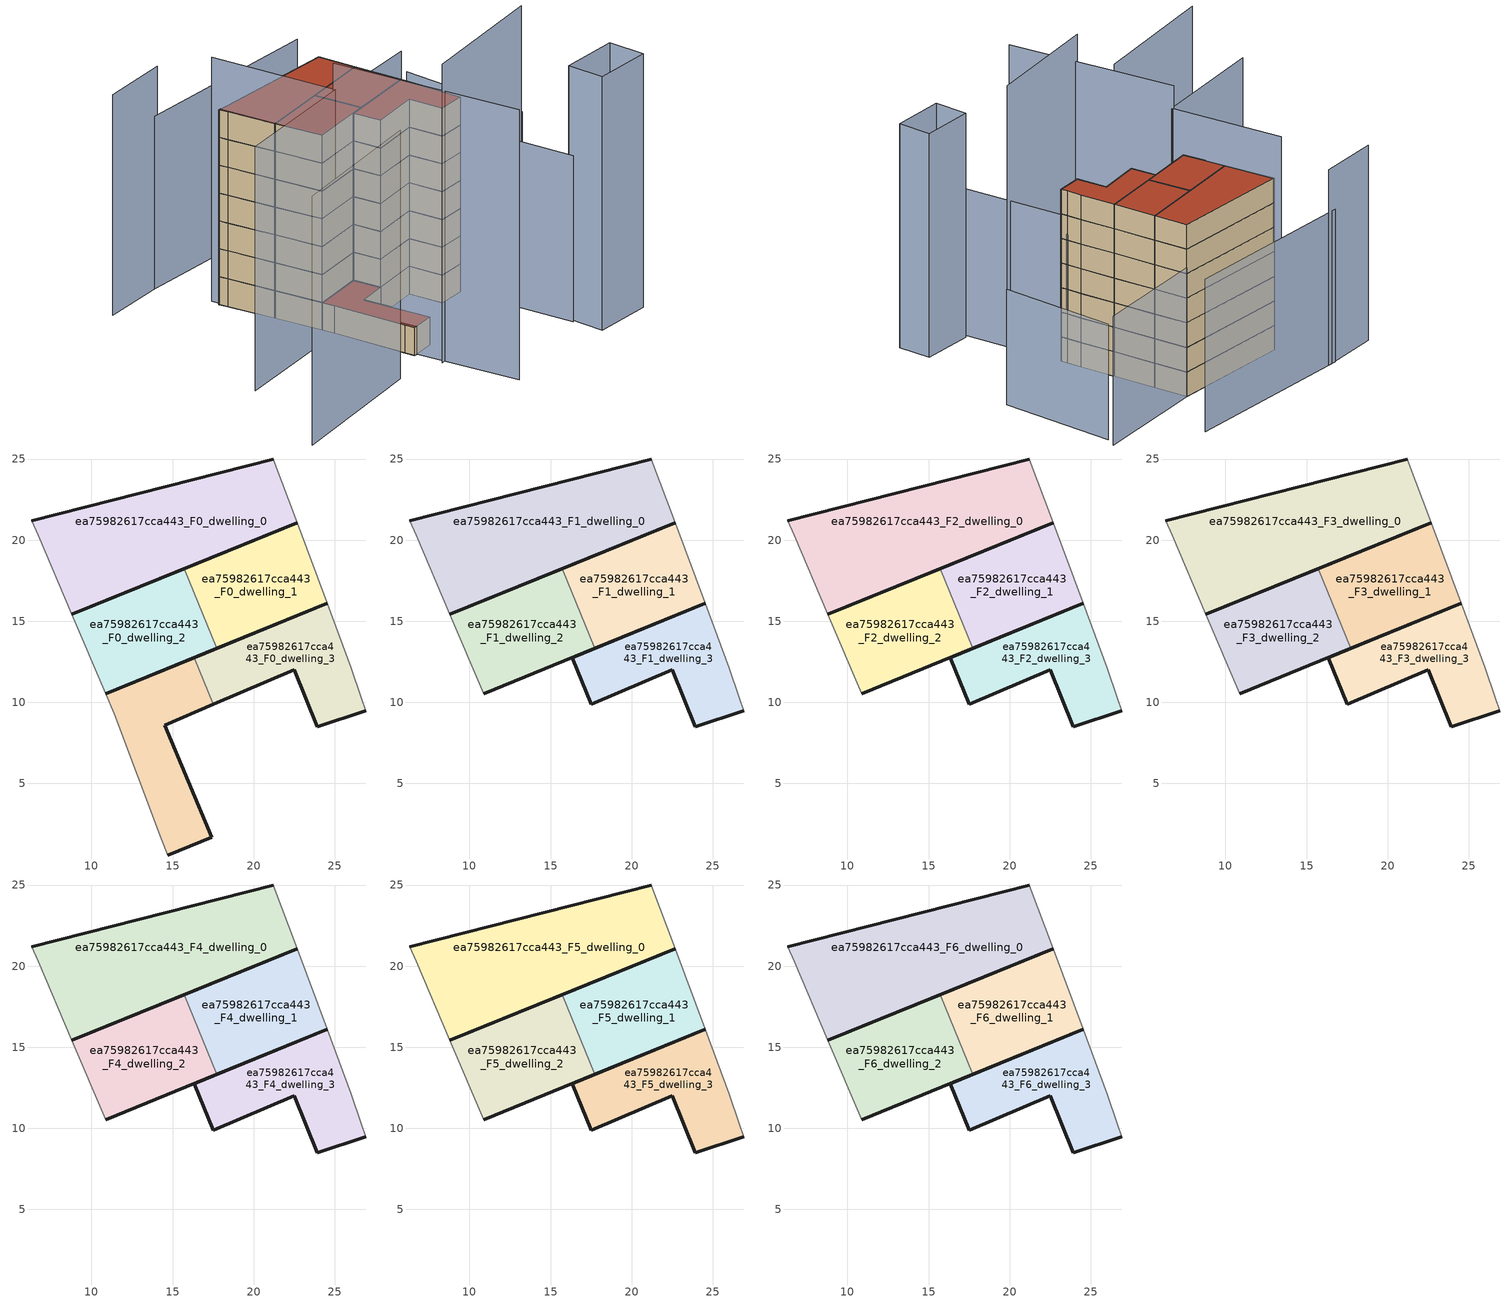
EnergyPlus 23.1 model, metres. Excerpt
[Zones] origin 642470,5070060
ea75982617cca443_F0_dwelling_0
 floor ground (EU_floor_Construction): 22.68,21.09 21.22,25 6.31,21.21 6.71,20.3 8.79,15.43 z0
 wall outside (EU_wall_Construction): 6.31,21.21 21.22,25 / 22.68,21.09 8.79,15.43 z0:3
 wall adiabatic (EU_wall_Construction): 21.22,25 22.68,21.09 / 8.79,15.43 6.71,20.3 6.31,21.21 z0:3
ea75982617cca443_F0_dwelling_1
 floor ground (EU_floor_Construction): 24.53,16.1 22.68,21.09 15.72,18.25 17.72,13.33 z0
 wall outside (EU_wall_Construction): 24.53,16.1 17.72,13.33 / 15.72,18.25 22.68,21.09 z0:3
 wall adiabatic (EU_wall_Construction): 22.68,21.09 24.53,16.1 z0:3
 wall to ea75982617cca443_F0_dwelling_2 (EU_wall_Construction): 17.72,13.33 15.72,18.25 z0:3
ea75982617cca443_F0_dwelling_2
 floor ground (EU_floor_Construction): 17.72,13.33 15.72,18.25 8.79,15.43 10.88,10.54 z0
 wall outside (EU_wall_Construction): 17.72,13.33 10.88,10.54 / 8.79,15.43 15.72,18.25 z0:3
 wall adiabatic (EU_wall_Construction): 10.88,10.54 8.79,15.43 z0:3
ea75982617cca443_F0_dwelling_3
 floor ground (EU_floor_Construction): 26.92,9.49 26.62,10.29 26.02,12.09 24.53,16.1 16.34,12.76 17.52,9.87 22.52,12 23.92,8.49 z0
 wall outside (EU_wall_Construction): 16.34,12.76 24.53,16.1 / 26.92,9.49 23.92,8.49 22.52,12 17.52,9.87 z0:3
 wall adiabatic (EU_wall_Construction): 24.53,16.1 26.02,12.09 26.62,10.29 26.92,9.49 z0:3
 wall to ea75982617cca443_F0_dwelling_4 (EU_wall_Construction): 17.52,9.87 16.34,12.76 z0:3
ea75982617cca443_F0_dwelling_4
 floor ground (EU_floor_Construction): 17.41,1.69 14.51,8.59 17.52,9.87 16.34,12.76 10.88,10.54 11.41,9.29 14.31,1.59 14.71,0.59 z0
 wall outside (EU_wall_Construction): 10.88,10.54 16.34,12.76 / 17.52,9.87 14.51,8.59 17.41,1.69 14.71,0.59 z0:3
 wall adiabatic (EU_wall_Construction): 14.71,0.59 14.31,1.59 11.41,9.29 10.88,10.54 z0:3
 roof outside (EU_roof_Construction): 16.34,12.76 17.52,9.87 14.51,8.59 17.41,1.69 14.71,0.59 14.31,1.59 11.41,9.29 10.88,10.54 z3
ea75982617cca443_F1_dwelling_0
 floor to ea75982617cca443_F0_dwelling_0 (EU_floor_Construction): 22.68,21.09 21.22,25 6.31,21.21 6.71,20.3 8.79,15.43 z3
 wall outside (EU_wall_Construction): 6.31,21.21 21.22,25 / 22.68,21.09 8.79,15.43 z3:6
 wall adiabatic (EU_wall_Construction): 21.22,25 22.68,21.09 / 8.79,15.43 6.71,20.3 6.31,21.21 z3:6
ea75982617cca443_F1_dwelling_1
 floor to ea75982617cca443_F0_dwelling_1 (EU_floor_Construction): 24.53,16.1 22.68,21.09 15.72,18.25 17.72,13.33 z3
 wall outside (EU_wall_Construction): 24.53,16.1 17.72,13.33 / 15.72,18.25 22.68,21.09 z3:6
 wall adiabatic (EU_wall_Construction): 22.68,21.09 24.53,16.1 z3:6
 wall to ea75982617cca443_F1_dwelling_2 (EU_wall_Construction): 17.72,13.33 15.72,18.25 z3:6
ea75982617cca443_F1_dwelling_2
 floor to ea75982617cca443_F0_dwelling_2 (EU_floor_Construction): 17.72,13.33 15.72,18.25 8.79,15.43 10.88,10.54 z3
 wall outside (EU_wall_Construction): 17.72,13.33 10.88,10.54 / 8.79,15.43 15.72,18.25 z3:6
 wall adiabatic (EU_wall_Construction): 10.88,10.54 8.79,15.43 z3:6
ea75982617cca443_F1_dwelling_3
 floor to ea75982617cca443_F0_dwelling_3 (EU_floor_Construction): 26.92,9.49 26.62,10.29 26.02,12.09 24.53,16.1 16.34,12.76 17.52,9.87 22.52,12 23.92,8.49 z3
 wall outside (EU_wall_Construction): 26.92,9.49 23.92,8.49 22.52,12 17.52,9.87 16.34,12.76 24.53,16.1 z3:6
 wall adiabatic (EU_wall_Construction): 24.53,16.1 26.02,12.09 26.62,10.29 26.92,9.49 z3:6
ea75982617cca443_F2_dwelling_0
 floor to ea75982617cca443_F1_dwelling_0 (EU_floor_Construction): 22.68,21.09 21.22,25 6.31,21.21 6.71,20.3 8.79,15.43 z6
 wall outside (EU_wall_Construction): 6.31,21.21 21.22,25 / 22.68,21.09 8.79,15.43 z6:9
 wall adiabatic (EU_wall_Construction): 21.22,25 22.68,21.09 / 8.79,15.43 6.71,20.3 6.31,21.21 z6:9
ea75982617cca443_F2_dwelling_1
 floor to ea75982617cca443_F1_dwelling_1 (EU_floor_Construction): 24.53,16.1 22.68,21.09 15.72,18.25 17.72,13.33 z6
 wall outside (EU_wall_Construction): 24.53,16.1 17.72,13.33 / 15.72,18.25 22.68,21.09 z6:9
 wall adiabatic (EU_wall_Construction): 22.68,21.09 24.53,16.1 z6:9
 wall to ea75982617cca443_F2_dwelling_2 (EU_wall_Construction): 17.72,13.33 15.72,18.25 z6:9
ea75982617cca443_F2_dwelling_2
 floor to ea75982617cca443_F1_dwelling_2 (EU_floor_Construction): 17.72,13.33 15.72,18.25 8.79,15.43 10.88,10.54 z6
 wall outside (EU_wall_Construction): 17.72,13.33 10.88,10.54 / 8.79,15.43 15.72,18.25 z6:9
 wall adiabatic (EU_wall_Construction): 10.88,10.54 8.79,15.43 z6:9
ea75982617cca443_F2_dwelling_3
 floor to ea75982617cca443_F1_dwelling_3 (EU_floor_Construction): 26.92,9.49 26.62,10.29 26.02,12.09 24.53,16.1 16.34,12.76 17.52,9.87 22.52,12 23.92,8.49 z6
 wall outside (EU_wall_Construction): 26.92,9.49 23.92,8.49 22.52,12 17.52,9.87 16.34,12.76 24.53,16.1 z6:9
 wall adiabatic (EU_wall_Construction): 24.53,16.1 26.02,12.09 26.62,10.29 26.92,9.49 z6:9
ea75982617cca443_F3_dwelling_0
 floor to ea75982617cca443_F2_dwelling_0 (EU_floor_Construction): 22.68,21.09 21.22,25 6.31,21.21 6.71,20.3 8.79,15.43 z9
 wall outside (EU_wall_Construction): 6.31,21.21 21.22,25 / 22.68,21.09 8.79,15.43 z9:12
 wall adiabatic (EU_wall_Construction): 21.22,25 22.68,21.09 / 8.79,15.43 6.71,20.3 6.31,21.21 z9:12
ea75982617cca443_F3_dwelling_1
 floor to ea75982617cca443_F2_dwelling_1 (EU_floor_Construction): 24.53,16.1 22.68,21.09 15.72,18.25 17.72,13.33 z9
 wall outside (EU_wall_Construction): 24.53,16.1 17.72,13.33 / 15.72,18.25 22.68,21.09 z9:12
 wall adiabatic (EU_wall_Construction): 22.68,21.09 24.53,16.1 z9:12
 wall to ea75982617cca443_F3_dwelling_2 (EU_wall_Construction): 17.72,13.33 15.72,18.25 z9:12
ea75982617cca443_F3_dwelling_2
 floor to ea75982617cca443_F2_dwelling_2 (EU_floor_Construction): 17.72,13.33 15.72,18.25 8.79,15.43 10.88,10.54 z9
 wall outside (EU_wall_Construction): 17.72,13.33 10.88,10.54 / 8.79,15.43 15.72,18.25 z9:12
 wall adiabatic (EU_wall_Construction): 10.88,10.54 8.79,15.43 z9:12
ea75982617cca443_F3_dwelling_3
 floor to ea75982617cca443_F2_dwelling_3 (EU_floor_Construction): 26.92,9.49 26.62,10.29 26.02,12.09 24.53,16.1 16.34,12.76 17.52,9.87 22.52,12 23.92,8.49 z9
 wall outside (EU_wall_Construction): 26.92,9.49 23.92,8.49 22.52,12 17.52,9.87 16.34,12.76 24.53,16.1 z9:12
 wall adiabatic (EU_wall_Construction): 24.53,16.1 26.02,12.09 26.62,10.29 26.92,9.49 z9:12
ea75982617cca443_F4_dwelling_0
 floor to ea75982617cca443_F3_dwelling_0 (EU_floor_Construction): 22.68,21.09 21.22,25 6.31,21.21 6.71,20.3 8.79,15.43 z12
 wall outside (EU_wall_Construction): 6.31,21.21 21.22,25 / 22.68,21.09 8.79,15.43 z12:15
 wall adiabatic (EU_wall_Construction): 21.22,25 22.68,21.09 / 8.79,15.43 6.71,20.3 6.31,21.21 z12:15
ea75982617cca443_F4_dwelling_1
 floor to ea75982617cca443_F3_dwelling_1 (EU_floor_Construction): 24.53,16.1 22.68,21.09 15.72,18.25 17.72,13.33 z12
 wall outside (EU_wall_Construction): 24.53,16.1 17.72,13.33 / 15.72,18.25 22.68,21.09 z12:15
 wall adiabatic (EU_wall_Construction): 22.68,21.09 24.53,16.1 z12:15
 wall to ea75982617cca443_F4_dwelling_2 (EU_wall_Construction): 17.72,13.33 15.72,18.25 z12:15
ea75982617cca443_F4_dwelling_2
 floor to ea75982617cca443_F3_dwelling_2 (EU_floor_Construction): 17.72,13.33 15.72,18.25 8.79,15.43 10.88,10.54 z12
 wall outside (EU_wall_Construction): 17.72,13.33 10.88,10.54 / 8.79,15.43 15.72,18.25 z12:15
 wall adiabatic (EU_wall_Construction): 10.88,10.54 8.79,15.43 z12:15
ea75982617cca443_F4_dwelling_3
 floor to ea75982617cca443_F3_dwelling_3 (EU_floor_Construction): 26.92,9.49 26.62,10.29 26.02,12.09 24.53,16.1 16.34,12.76 17.52,9.87 22.52,12 23.92,8.49 z12
 wall outside (EU_wall_Construction): 26.92,9.49 23.92,8.49 22.52,12 17.52,9.87 16.34,12.76 24.53,16.1 z12:15
 wall adiabatic (EU_wall_Construction): 24.53,16.1 26.02,12.09 26.62,10.29 26.92,9.49 z12:15
ea75982617cca443_F5_dwelling_0
 floor to ea75982617cca443_F4_dwelling_0 (EU_floor_Construction): 22.68,21.09 21.22,25 6.31,21.21 6.71,20.3 8.79,15.43 z15
 wall outside (EU_wall_Construction): 6.31,21.21 21.22,25 / 22.68,21.09 8.79,15.43 z15:18
 wall adiabatic (EU_wall_Construction): 21.22,25 22.68,21.09 / 8.79,15.43 6.71,20.3 6.31,21.21 z15:18
ea75982617cca443_F5_dwelling_1
 floor to ea75982617cca443_F4_dwelling_1 (EU_floor_Construction): 24.53,16.1 22.68,21.09 15.72,18.25 17.72,13.33 z15
 wall outside (EU_wall_Construction): 24.53,16.1 17.72,13.33 / 15.72,18.25 22.68,21.09 z15:18
 wall adiabatic (EU_wall_Construction): 22.68,21.09 24.53,16.1 z15:18
 wall to ea75982617cca443_F5_dwelling_2 (EU_wall_Construction): 17.72,13.33 15.72,18.25 z15:18
ea75982617cca443_F5_dwelling_2
 floor to ea75982617cca443_F4_dwelling_2 (EU_floor_Construction): 17.72,13.33 15.72,18.25 8.79,15.43 10.88,10.54 z15
 wall outside (EU_wall_Construction): 17.72,13.33 10.88,10.54 / 8.79,15.43 15.72,18.25 z15:18
 wall adiabatic (EU_wall_Construction): 10.88,10.54 8.79,15.43 z15:18
ea75982617cca443_F5_dwelling_3
 floor to ea75982617cca443_F4_dwelling_3 (EU_floor_Construction): 26.92,9.49 26.62,10.29 26.02,12.09 24.53,16.1 16.34,12.76 17.52,9.87 22.52,12 23.92,8.49 z15
 wall outside (EU_wall_Construction): 26.92,9.49 23.92,8.49 22.52,12 17.52,9.87 16.34,12.76 24.53,16.1 z15:18
 wall adiabatic (EU_wall_Construction): 24.53,16.1 26.02,12.09 26.62,10.29 26.92,9.49 z15:18
ea75982617cca443_F6_dwelling_0
 floor to ea75982617cca443_F5_dwelling_0 (EU_floor_Construction): 22.68,21.09 21.22,25 6.31,21.21 6.71,20.3 8.79,15.43 z18
 wall outside (EU_wall_Construction): 6.31,21.21 21.22,25 / 22.68,21.09 8.79,15.43 z18:21
 wall adiabatic (EU_wall_Construction): 21.22,25 22.68,21.09 / 8.79,15.43 6.71,20.3 6.31,21.21 z18:21
 roof outside (EU_roof_Construction): 21.22,25 22.68,21.09 8.79,15.43 6.71,20.3 6.31,21.21 z21
ea75982617cca443_F6_dwelling_1
 floor to ea75982617cca443_F5_dwelling_1 (EU_floor_Construction): 24.53,16.1 22.68,21.09 15.72,18.25 17.72,13.33 z18
 wall outside (EU_wall_Construction): 24.53,16.1 17.72,13.33 / 15.72,18.25 22.68,21.09 z18:21
 wall adiabatic (EU_wall_Construction): 22.68,21.09 24.53,16.1 z18:21
 wall to ea75982617cca443_F6_dwelling_2 (EU_wall_Construction): 17.72,13.33 15.72,18.25 z18:21
 roof outside (EU_roof_Construction): 22.68,21.09 24.53,16.1 17.72,13.33 15.72,18.25 z21
ea75982617cca443_F6_dwelling_2
 floor to ea75982617cca443_F5_dwelling_2 (EU_floor_Construction): 17.72,13.33 15.72,18.25 8.79,15.43 10.88,10.54 z18
 wall outside (EU_wall_Construction): 17.72,13.33 10.88,10.54 / 8.79,15.43 15.72,18.25 z18:21
 wall adiabatic (EU_wall_Construction): 10.88,10.54 8.79,15.43 z18:21
 roof outside (EU_roof_Construction): 15.72,18.25 17.72,13.33 10.88,10.54 8.79,15.43 z21
ea75982617cca443_F6_dwelling_3
 floor to ea75982617cca443_F5_dwelling_3 (EU_floor_Construction): 26.92,9.49 26.62,10.29 26.02,12.09 24.53,16.1 16.34,12.76 17.52,9.87 22.52,12 23.92,8.49 z18
 wall outside (EU_wall_Construction): 26.92,9.49 23.92,8.49 22.52,12 17.52,9.87 16.34,12.76 24.53,16.1 z18:21
 wall adiabatic (EU_wall_Construction): 24.53,16.1 26.02,12.09 26.62,10.29 26.92,9.49 z18:21
 roof outside (EU_roof_Construction): 24.53,16.1 26.02,12.09 26.62,10.29 26.92,9.49 23.92,8.49 22.52,12 17.52,9.87 16.34,12.76 z21
shading: -5.33,-9.62 10.43,-2.76 z0:26.8; 15.87,-2.33 29.84,3.59 z0:32.2; 31.62,-1.72 37.91,0.05 / 37.91,0.05 39.03,-3.92 / 39.03,-3.92 32.74,-5.69 / 32.74,-5.69 31.62,-1.72 z0:27.3; 31.57,-2.52 26.61,10.29 z0:17.9; 26.72,10.02 21.22,25 / 21.22,25 35.04,30.07 z0:15.7; 38.33,14.81 34.68,28.69 z0:14.1; 11.37,9.39 19.58,-9.86 z0:29.1; 6.16,22.19 11.46,9.17 / 11.46,9.17 -2.5,3.48 z0:26.3; 3.83,27.89 -3.42,25.4 z0:23.8; 24.93,33.41 2.76,27.57 z0:18.6
[Building]
EU S2 Campaign: North Axis=0; Terrain=City; Solar Distribution=FullExterior
[Site:Location]
Lyon-Bron: Latitude=45.75; Longitude=5; Time Zone=1; Elevation=198
[SizingPeriod:WeatherFileDays]
AnnualSizingPeriod: Begin Month=1; Begin Day of Month=1; End Month=12; End Day of Month=31; Day of Week for Start Day=Monday; Use Weather File Daylight Saving Period=No; Use Weather File Rain and Snow Indicators=No
[MATERIAL]
EU_InternalMass_Material: Roughness=MediumRough; Thickness=0.1; Conductivity=1; Density=1800; Specific Heat=900; Thermal Absorptance=0.9; Solar Absorptance=0.7; Visible Absorptance=0.7
[MATERIAL:NOMASS] Roughness=MediumRough; Thermal Absorptance=0.9; Solar Absorptance=0.7; Visible Absorptance=0.7
Name | Thermal Resistance
EU_wall_NoMass | 0.776494
EU_roof_NoMass | 0.486893
EU_floor_NoMass | 0.421597
[CONSTRUCTION]
EU_wall_Construction: EU_wall_NoMass
EU_roof_Construction: EU_roof_NoMass
EU_floor_Construction: EU_floor_NoMass
EU_InternalMass_Construction: EU_InternalMass_Material
[ZONE] Type=1; Multiplier=1; Ceiling Height=autocalculate; Floor Area=autocalculate; Part of Total Floor Area=Yes
Name | Volume
ea75982617cca443_F0_dwelling_0 | 237.236
ea75982617cca443_F1_dwelling_0; ea75982617cca443_F2_dwelling_0; ea75982617cca443_F3_dwelling_0; ea75982617cca443_F4_dwelling_0; ea75982617cca443_F5_dwelling_0; ea75982617cca443_F6_dwelling_0 | 237.234
ea75982617cca443_F0_dwelling_1; ea75982617cca443_F1_dwelling_1; ea75982617cca443_F2_dwelling_1; ea75982617cca443_F3_dwelling_1; ea75982617cca443_F4_dwelling_1; ea75982617cca443_F5_dwelling_1; ea75982617cca443_F6_dwelling_1 | 118.611
ea75982617cca443_F0_dwelling_2; ea75982617cca443_F1_dwelling_2; ea75982617cca443_F2_dwelling_2; ea75982617cca443_F3_dwelling_2; ea75982617cca443_F4_dwelling_2; ea75982617cca443_F5_dwelling_2; ea75982617cca443_F6_dwelling_2 | 118.613
ea75982617cca443_F0_dwelling_3; ea75982617cca443_F1_dwelling_3; ea75982617cca443_F2_dwelling_3; ea75982617cca443_F3_dwelling_3; ea75982617cca443_F4_dwelling_3; ea75982617cca443_F5_dwelling_3; ea75982617cca443_F6_dwelling_3; ea75982617cca443_F0_dwelling_4 | 118.614
[INTERNALMASS] Construction=EU_InternalMass_Construction
Name | Zone or ZoneList | Surface Area
ea75982617cca443_F0_dwelling_0_EU_InternalMass | ea75982617cca443_F0_dwelling_0 | 79.0783
ea75982617cca443_F0_dwelling_1_EU_InternalMass | ea75982617cca443_F0_dwelling_1 | 39.5371
ea75982617cca443_F0_dwelling_2_EU_InternalMass | ea75982617cca443_F0_dwelling_2 | 39.5379
ea75982617cca443_F0_dwelling_3_EU_InternalMass | ea75982617cca443_F0_dwelling_3 | 39.5381
ea75982617cca443_F0_dwelling_4_EU_InternalMass | ea75982617cca443_F0_dwelling_4 | 39.5382
ea75982617cca443_F1_dwelling_0_EU_InternalMass | ea75982617cca443_F1_dwelling_0 | 59.3088
ea75982617cca443_F1_dwelling_1_EU_InternalMass | ea75982617cca443_F1_dwelling_1 | 59.3114
ea75982617cca443_F1_dwelling_2_EU_InternalMass | ea75982617cca443_F1_dwelling_2 | 59.3067
ea75982617cca443_F1_dwelling_3_EU_InternalMass | ea75982617cca443_F1_dwelling_3 | 59.3044
ea75982617cca443_F2_dwelling_0_EU_InternalMass | ea75982617cca443_F2_dwelling_0 | 59.3088
ea75982617cca443_F2_dwelling_1_EU_InternalMass | ea75982617cca443_F2_dwelling_1 | 59.3114
ea75982617cca443_F2_dwelling_2_EU_InternalMass | ea75982617cca443_F2_dwelling_2 | 59.3067
ea75982617cca443_F2_dwelling_3_EU_InternalMass | ea75982617cca443_F2_dwelling_3 | 59.3044
ea75982617cca443_F3_dwelling_0_EU_InternalMass | ea75982617cca443_F3_dwelling_0 | 59.3088
ea75982617cca443_F3_dwelling_1_EU_InternalMass | ea75982617cca443_F3_dwelling_1 | 59.3114
ea75982617cca443_F3_dwelling_2_EU_InternalMass | ea75982617cca443_F3_dwelling_2 | 59.3067
ea75982617cca443_F3_dwelling_3_EU_InternalMass | ea75982617cca443_F3_dwelling_3 | 59.3044
ea75982617cca443_F4_dwelling_0_EU_InternalMass | ea75982617cca443_F4_dwelling_0 | 59.3088
ea75982617cca443_F4_dwelling_1_EU_InternalMass | ea75982617cca443_F4_dwelling_1 | 59.3114
ea75982617cca443_F4_dwelling_2_EU_InternalMass | ea75982617cca443_F4_dwelling_2 | 59.3067
ea75982617cca443_F4_dwelling_3_EU_InternalMass | ea75982617cca443_F4_dwelling_3 | 59.3044
ea75982617cca443_F5_dwelling_0_EU_InternalMass | ea75982617cca443_F5_dwelling_0 | 59.3088
ea75982617cca443_F5_dwelling_1_EU_InternalMass | ea75982617cca443_F5_dwelling_1 | 59.3114
ea75982617cca443_F5_dwelling_2_EU_InternalMass | ea75982617cca443_F5_dwelling_2 | 59.3067
ea75982617cca443_F5_dwelling_3_EU_InternalMass | ea75982617cca443_F5_dwelling_3 | 59.3044
ea75982617cca443_F6_dwelling_0_EU_InternalMass | ea75982617cca443_F6_dwelling_0 | 59.3088
ea75982617cca443_F6_dwelling_1_EU_InternalMass | ea75982617cca443_F6_dwelling_1 | 59.3114
ea75982617cca443_F6_dwelling_2_EU_InternalMass | ea75982617cca443_F6_dwelling_2 | 59.3067
ea75982617cca443_F6_dwelling_3_EU_InternalMass | ea75982617cca443_F6_dwelling_3 | 59.3044
[OTHEREQUIPMENT] Fuel Type=Electricity; Design Level Calculation Method=Watts/Area; Power per Zone Floor Area=1; Fraction Latent=0; Fraction Radiant=0; Fraction Lost=0; Carbon Dioxide Generation Rate=0; EndUse Subcategory=EU_Step8_InternalGains
Name | Zone or ZoneList or Space or SpaceList | Schedule
EU_Step8_InternalGain_ea75982617cca443_F0_dwelling_0_f000 | ea75982617cca443_F0_dwelling_0 | EU_Step8_GainSchedule_ea75982617cca443_F0_dwelling_0_f000
EU_Step8_InternalGain_ea75982617cca443_F0_dwelling_1_f000 | ea75982617cca443_F0_dwelling_1 | EU_Step8_GainSchedule_ea75982617cca443_F0_dwelling_1_f000
EU_Step8_InternalGain_ea75982617cca443_F0_dwelling_2_f000 | ea75982617cca443_F0_dwelling_2 | EU_Step8_GainSchedule_ea75982617cca443_F0_dwelling_2_f000
EU_Step8_InternalGain_ea75982617cca443_F0_dwelling_3_f000 | ea75982617cca443_F0_dwelling_3 | EU_Step8_GainSchedule_ea75982617cca443_F0_dwelling_3_f000
EU_Step8_InternalGain_ea75982617cca443_F0_dwelling_4_f000 | ea75982617cca443_F0_dwelling_4 | EU_Step8_GainSchedule_ea75982617cca443_F0_dwelling_4_f000
EU_Step8_InternalGain_ea75982617cca443_F1_dwelling_0_f000 | ea75982617cca443_F1_dwelling_0 | EU_Step8_GainSchedule_ea75982617cca443_F1_dwelling_0_f000
EU_Step8_InternalGain_ea75982617cca443_F1_dwelling_1_f000 | ea75982617cca443_F1_dwelling_1 | EU_Step8_GainSchedule_ea75982617cca443_F1_dwelling_1_f000
EU_Step8_InternalGain_ea75982617cca443_F1_dwelling_2_f000 | ea75982617cca443_F1_dwelling_2 | EU_Step8_GainSchedule_ea75982617cca443_F1_dwelling_2_f000
EU_Step8_InternalGain_ea75982617cca443_F1_dwelling_3_f000 | ea75982617cca443_F1_dwelling_3 | EU_Step8_GainSchedule_ea75982617cca443_F1_dwelling_3_f000
EU_Step8_InternalGain_ea75982617cca443_F2_dwelling_0_f000 | ea75982617cca443_F2_dwelling_0 | EU_Step8_GainSchedule_ea75982617cca443_F2_dwelling_0_f000
EU_Step8_InternalGain_ea75982617cca443_F2_dwelling_1_f000 | ea75982617cca443_F2_dwelling_1 | EU_Step8_GainSchedule_ea75982617cca443_F2_dwelling_1_f000
EU_Step8_InternalGain_ea75982617cca443_F2_dwelling_2_f000 | ea75982617cca443_F2_dwelling_2 | EU_Step8_GainSchedule_ea75982617cca443_F2_dwelling_2_f000
EU_Step8_InternalGain_ea75982617cca443_F2_dwelling_3_f000 | ea75982617cca443_F2_dwelling_3 | EU_Step8_GainSchedule_ea75982617cca443_F2_dwelling_3_f000
EU_Step8_InternalGain_ea75982617cca443_F3_dwelling_0_f000 | ea75982617cca443_F3_dwelling_0 | EU_Step8_GainSchedule_ea75982617cca443_F3_dwelling_0_f000
EU_Step8_InternalGain_ea75982617cca443_F3_dwelling_1_f000 | ea75982617cca443_F3_dwelling_1 | EU_Step8_GainSchedule_ea75982617cca443_F3_dwelling_1_f000
EU_Step8_InternalGain_ea75982617cca443_F3_dwelling_2_f000 | ea75982617cca443_F3_dwelling_2 | EU_Step8_GainSchedule_ea75982617cca443_F3_dwelling_2_f000
EU_Step8_InternalGain_ea75982617cca443_F3_dwelling_3_f000 | ea75982617cca443_F3_dwelling_3 | EU_Step8_GainSchedule_ea75982617cca443_F3_dwelling_3_f000
EU_Step8_InternalGain_ea75982617cca443_F4_dwelling_0_f000 | ea75982617cca443_F4_dwelling_0 | EU_Step8_GainSchedule_ea75982617cca443_F4_dwelling_0_f000
EU_Step8_InternalGain_ea75982617cca443_F4_dwelling_1_f000 | ea75982617cca443_F4_dwelling_1 | EU_Step8_GainSchedule_ea75982617cca443_F4_dwelling_1_f000
EU_Step8_InternalGain_ea75982617cca443_F4_dwelling_2_f000 | ea75982617cca443_F4_dwelling_2 | EU_Step8_GainSchedule_ea75982617cca443_F4_dwelling_2_f000
EU_Step8_InternalGain_ea75982617cca443_F4_dwelling_3_f000 | ea75982617cca443_F4_dwelling_3 | EU_Step8_GainSchedule_ea75982617cca443_F4_dwelling_3_f000
EU_Step8_InternalGain_ea75982617cca443_F5_dwelling_0_f000 | ea75982617cca443_F5_dwelling_0 | EU_Step8_GainSchedule_ea75982617cca443_F5_dwelling_0_f000
EU_Step8_InternalGain_ea75982617cca443_F5_dwelling_1_f000 | ea75982617cca443_F5_dwelling_1 | EU_Step8_GainSchedule_ea75982617cca443_F5_dwelling_1_f000
EU_Step8_InternalGain_ea75982617cca443_F5_dwelling_2_f000 | ea75982617cca443_F5_dwelling_2 | EU_Step8_GainSchedule_ea75982617cca443_F5_dwelling_2_f000
EU_Step8_InternalGain_ea75982617cca443_F5_dwelling_3_f000 | ea75982617cca443_F5_dwelling_3 | EU_Step8_GainSchedule_ea75982617cca443_F5_dwelling_3_f000
EU_Step8_InternalGain_ea75982617cca443_F6_dwelling_0_f000 | ea75982617cca443_F6_dwelling_0 | EU_Step8_GainSchedule_ea75982617cca443_F6_dwelling_0_f000
EU_Step8_InternalGain_ea75982617cca443_F6_dwelling_1_f000 | ea75982617cca443_F6_dwelling_1 | EU_Step8_GainSchedule_ea75982617cca443_F6_dwelling_1_f000
EU_Step8_InternalGain_ea75982617cca443_F6_dwelling_2_f000 | ea75982617cca443_F6_dwelling_2 | EU_Step8_GainSchedule_ea75982617cca443_F6_dwelling_2_f000
EU_Step8_InternalGain_ea75982617cca443_F6_dwelling_3_f000 | ea75982617cca443_F6_dwelling_3 | EU_Step8_GainSchedule_ea75982617cca443_F6_dwelling_3_f000
[ZONEVENTILATION:DESIGNFLOWRATE] Schedule=EU_AlwaysOn; Design Flow Rate Calculation Method=AirChanges/Hour; Air Changes per Hour=0.693814; Ventilation Type=Natural; Fan Pressure Rise=0; Fan Total Efficiency=1; Constant Term Coefficient=1; Temperature Term Coefficient=0; Velocity Term Coefficient=0; Velocity Squared Term Coefficient=0; Minimum Indoor Temperature=-100; Maximum Indoor Temperature=100; Delta Temperature=-100; Minimum Outdoor Temperature=-100; Maximum Outdoor Temperature=100; Maximum Wind Speed=40
Name | Zone or ZoneList or Space or SpaceList
EU_ConstantAir_ea75982617cca443_F0_dwelling_0 | ea75982617cca443_F0_dwelling_0
EU_ConstantAir_ea75982617cca443_F0_dwelling_1 | ea75982617cca443_F0_dwelling_1
EU_ConstantAir_ea75982617cca443_F0_dwelling_2 | ea75982617cca443_F0_dwelling_2
EU_ConstantAir_ea75982617cca443_F0_dwelling_3 | ea75982617cca443_F0_dwelling_3
EU_ConstantAir_ea75982617cca443_F0_dwelling_4 | ea75982617cca443_F0_dwelling_4
EU_ConstantAir_ea75982617cca443_F1_dwelling_0 | ea75982617cca443_F1_dwelling_0
EU_ConstantAir_ea75982617cca443_F1_dwelling_1 | ea75982617cca443_F1_dwelling_1
EU_ConstantAir_ea75982617cca443_F1_dwelling_2 | ea75982617cca443_F1_dwelling_2
EU_ConstantAir_ea75982617cca443_F1_dwelling_3 | ea75982617cca443_F1_dwelling_3
EU_ConstantAir_ea75982617cca443_F2_dwelling_0 | ea75982617cca443_F2_dwelling_0
EU_ConstantAir_ea75982617cca443_F2_dwelling_1 | ea75982617cca443_F2_dwelling_1
EU_ConstantAir_ea75982617cca443_F2_dwelling_2 | ea75982617cca443_F2_dwelling_2
EU_ConstantAir_ea75982617cca443_F2_dwelling_3 | ea75982617cca443_F2_dwelling_3
EU_ConstantAir_ea75982617cca443_F3_dwelling_0 | ea75982617cca443_F3_dwelling_0
EU_ConstantAir_ea75982617cca443_F3_dwelling_1 | ea75982617cca443_F3_dwelling_1
EU_ConstantAir_ea75982617cca443_F3_dwelling_2 | ea75982617cca443_F3_dwelling_2
EU_ConstantAir_ea75982617cca443_F3_dwelling_3 | ea75982617cca443_F3_dwelling_3
EU_ConstantAir_ea75982617cca443_F4_dwelling_0 | ea75982617cca443_F4_dwelling_0
EU_ConstantAir_ea75982617cca443_F4_dwelling_1 | ea75982617cca443_F4_dwelling_1
EU_ConstantAir_ea75982617cca443_F4_dwelling_2 | ea75982617cca443_F4_dwelling_2
EU_ConstantAir_ea75982617cca443_F4_dwelling_3 | ea75982617cca443_F4_dwelling_3
EU_ConstantAir_ea75982617cca443_F5_dwelling_0 | ea75982617cca443_F5_dwelling_0
EU_ConstantAir_ea75982617cca443_F5_dwelling_1 | ea75982617cca443_F5_dwelling_1
EU_ConstantAir_ea75982617cca443_F5_dwelling_2 | ea75982617cca443_F5_dwelling_2
EU_ConstantAir_ea75982617cca443_F5_dwelling_3 | ea75982617cca443_F5_dwelling_3
EU_ConstantAir_ea75982617cca443_F6_dwelling_0 | ea75982617cca443_F6_dwelling_0
EU_ConstantAir_ea75982617cca443_F6_dwelling_1 | ea75982617cca443_F6_dwelling_1
EU_ConstantAir_ea75982617cca443_F6_dwelling_2 | ea75982617cca443_F6_dwelling_2
EU_ConstantAir_ea75982617cca443_F6_dwelling_3 | ea75982617cca443_F6_dwelling_3
[HVACTEMPLATE:THERMOSTAT] Constant Heating Setpoint=20; Constant Cooling Setpoint=50
EU_HeatOnly_ea75982617cca443_F0_dwelling_0; EU_HeatOnly_ea75982617cca443_F0_dwelling_1; EU_HeatOnly_ea75982617cca443_F0_dwelling_2; EU_HeatOnly_ea75982617cca443_F0_dwelling_3; EU_HeatOnly_ea75982617cca443_F0_dwelling_4; EU_HeatOnly_ea75982617cca443_F1_dwelling_0; EU_HeatOnly_ea75982617cca443_F1_dwelling_1; EU_HeatOnly_ea75982617cca443_F1_dwelling_2; EU_HeatOnly_ea75982617cca443_F1_dwelling_3; EU_HeatOnly_ea75982617cca443_F2_dwelling_0; EU_HeatOnly_ea75982617cca443_F2_dwelling_1; EU_HeatOnly_ea75982617cca443_F2_dwelling_2; EU_HeatOnly_ea75982617cca443_F2_dwelling_3; EU_HeatOnly_ea75982617cca443_F3_dwelling_0; EU_HeatOnly_ea75982617cca443_F3_dwelling_1; EU_HeatOnly_ea75982617cca443_F3_dwelling_2; EU_HeatOnly_ea75982617cca443_F3_dwelling_3; EU_HeatOnly_ea75982617cca443_F4_dwelling_0; EU_HeatOnly_ea75982617cca443_F4_dwelling_1; EU_HeatOnly_ea75982617cca443_F4_dwelling_2; EU_HeatOnly_ea75982617cca443_F4_dwelling_3; EU_HeatOnly_ea75982617cca443_F5_dwelling_0; EU_HeatOnly_ea75982617cca443_F5_dwelling_1; EU_HeatOnly_ea75982617cca443_F5_dwelling_2; EU_HeatOnly_ea75982617cca443_F5_dwelling_3; EU_HeatOnly_ea75982617cca443_F6_dwelling_0; EU_HeatOnly_ea75982617cca443_F6_dwelling_1; EU_HeatOnly_ea75982617cca443_F6_dwelling_2; EU_HeatOnly_ea75982617cca443_F6_dwelling_3
[HVACTEMPLATE:ZONE:IDEALLOADSAIRSYSTEM] System Availability Schedule=EU_AlwaysOn; Maximum Heating Supply Air Temperature=50; Minimum Cooling Supply Air Temperature=13; Maximum Heating Supply Air Humidity Ratio=0.0156; Minimum Cooling Supply Air Humidity Ratio=0.0077; Heating Limit=NoLimit; Cooling Limit=NoLimit; Heating Availability Schedule=EU_AlwaysOn; Cooling Availability Schedule=EU_CoolingOff; Dehumidification Control Type=ConstantSensibleHeatRatio; Cooling Sensible Heat Ratio=0.7; Dehumidification Setpoint=60; Humidification Control Type=None; Humidification Setpoint=30; Outdoor Air Method=None; Outdoor Air Flow Rate per Person=0.00944; Outdoor Air Flow Rate per Zone Floor Area=0; Outdoor Air Flow Rate per Zone=0; Demand Controlled Ventilation Type=None; Outdoor Air Economizer Type=NoEconomizer; Heat Recovery Type=None; Sensible Heat Recovery Effectiveness=0.7; Latent Heat Recovery Effectiveness=0.65
Name | Template Thermostat
ea75982617cca443_F0_dwelling_0 | EU_HeatOnly_ea75982617cca443_F0_dwelling_0
ea75982617cca443_F0_dwelling_1 | EU_HeatOnly_ea75982617cca443_F0_dwelling_1
ea75982617cca443_F0_dwelling_2 | EU_HeatOnly_ea75982617cca443_F0_dwelling_2
ea75982617cca443_F0_dwelling_3 | EU_HeatOnly_ea75982617cca443_F0_dwelling_3
ea75982617cca443_F0_dwelling_4 | EU_HeatOnly_ea75982617cca443_F0_dwelling_4
ea75982617cca443_F1_dwelling_0 | EU_HeatOnly_ea75982617cca443_F1_dwelling_0
ea75982617cca443_F1_dwelling_1 | EU_HeatOnly_ea75982617cca443_F1_dwelling_1
ea75982617cca443_F1_dwelling_2 | EU_HeatOnly_ea75982617cca443_F1_dwelling_2
ea75982617cca443_F1_dwelling_3 | EU_HeatOnly_ea75982617cca443_F1_dwelling_3
ea75982617cca443_F2_dwelling_0 | EU_HeatOnly_ea75982617cca443_F2_dwelling_0
ea75982617cca443_F2_dwelling_1 | EU_HeatOnly_ea75982617cca443_F2_dwelling_1
ea75982617cca443_F2_dwelling_2 | EU_HeatOnly_ea75982617cca443_F2_dwelling_2
ea75982617cca443_F2_dwelling_3 | EU_HeatOnly_ea75982617cca443_F2_dwelling_3
ea75982617cca443_F3_dwelling_0 | EU_HeatOnly_ea75982617cca443_F3_dwelling_0
ea75982617cca443_F3_dwelling_1 | EU_HeatOnly_ea75982617cca443_F3_dwelling_1
ea75982617cca443_F3_dwelling_2 | EU_HeatOnly_ea75982617cca443_F3_dwelling_2
ea75982617cca443_F3_dwelling_3 | EU_HeatOnly_ea75982617cca443_F3_dwelling_3
ea75982617cca443_F4_dwelling_0 | EU_HeatOnly_ea75982617cca443_F4_dwelling_0
ea75982617cca443_F4_dwelling_1 | EU_HeatOnly_ea75982617cca443_F4_dwelling_1
ea75982617cca443_F4_dwelling_2 | EU_HeatOnly_ea75982617cca443_F4_dwelling_2
ea75982617cca443_F4_dwelling_3 | EU_HeatOnly_ea75982617cca443_F4_dwelling_3
ea75982617cca443_F5_dwelling_0 | EU_HeatOnly_ea75982617cca443_F5_dwelling_0
ea75982617cca443_F5_dwelling_1 | EU_HeatOnly_ea75982617cca443_F5_dwelling_1
ea75982617cca443_F5_dwelling_2 | EU_HeatOnly_ea75982617cca443_F5_dwelling_2
ea75982617cca443_F5_dwelling_3 | EU_HeatOnly_ea75982617cca443_F5_dwelling_3
ea75982617cca443_F6_dwelling_0 | EU_HeatOnly_ea75982617cca443_F6_dwelling_0
ea75982617cca443_F6_dwelling_1 | EU_HeatOnly_ea75982617cca443_F6_dwelling_1
ea75982617cca443_F6_dwelling_2 | EU_HeatOnly_ea75982617cca443_F6_dwelling_2
ea75982617cca443_F6_dwelling_3 | EU_HeatOnly_ea75982617cca443_F6_dwelling_3
[SIZING:ZONE] Zone Cooling Design Supply Air Temperature Input Method=SupplyAirTemperature; Zone Cooling Design Supply Air Temperature=13; Zone Heating Design Supply Air Temperature Input Method=SupplyAirTemperature; Zone Heating Design Supply Air Temperature=50; Zone Cooling Design Supply Air Humidity Ratio=0.008; Zone Heating Design Supply Air Humidity Ratio=0.008; Cooling Design Air Flow Method=DesignDay; Cooling Design Air Flow Rate=0; Cooling Minimum Air Flow per Zone Floor Area=0.000762; Cooling Minimum Air Flow=0; Cooling Minimum Air Flow Fraction=0.2; Heating Design Air Flow Method=DesignDay; Heating Design Air Flow Rate=0; Heating Maximum Air Flow per Zone Floor Area=0.002032; Heating Maximum Air Flow=0.141576; Heating Maximum Air Flow Fraction=0.3; Account for Dedicated Outdoor Air System=No; Dedicated Outdoor Air System Control Strategy=NeutralSupplyAir; Dedicated Outdoor Air Low Setpoint Temperature for Design=autosize; Dedicated Outdoor Air High Setpoint Temperature for Design=autosize; Zone Load Sizing Method=Sensible Load Only No Latent Load; Zone Latent Cooling Design Supply Air Humidity Ratio Input Method=HumidityRatioDifference; Zone Cooling Design Supply Air Humidity Ratio Difference=0.005; Zone Latent Heating Design Supply Air Humidity Ratio Input Method=HumidityRatioDifference; Zone Humidification Design Supply Air Humidity Ratio Difference=0.005
ea75982617cca443_F0_dwelling_0; ea75982617cca443_F0_dwelling_1; ea75982617cca443_F0_dwelling_2; ea75982617cca443_F0_dwelling_3; ea75982617cca443_F0_dwelling_4; ea75982617cca443_F1_dwelling_0; ea75982617cca443_F1_dwelling_1; ea75982617cca443_F1_dwelling_2; ea75982617cca443_F1_dwelling_3; ea75982617cca443_F2_dwelling_0; ea75982617cca443_F2_dwelling_1; ea75982617cca443_F2_dwelling_2; ea75982617cca443_F2_dwelling_3; ea75982617cca443_F3_dwelling_0; ea75982617cca443_F3_dwelling_1; ea75982617cca443_F3_dwelling_2; ea75982617cca443_F3_dwelling_3; ea75982617cca443_F4_dwelling_0; ea75982617cca443_F4_dwelling_1; ea75982617cca443_F4_dwelling_2; ea75982617cca443_F4_dwelling_3; ea75982617cca443_F5_dwelling_0; ea75982617cca443_F5_dwelling_1; ea75982617cca443_F5_dwelling_2; ea75982617cca443_F5_dwelling_3; ea75982617cca443_F6_dwelling_0; ea75982617cca443_F6_dwelling_1; ea75982617cca443_F6_dwelling_2; ea75982617cca443_F6_dwelling_3
[SCHEDULE:CONSTANT]
Name | Hourly Value
EU_AlwaysOn | 1
EU_CoolingOff | 0
[SCHEDULE:FILE] Column Number=1; Rows to Skip at Top=0; Number of Hours of Data=8760; Column Separator=Comma; Interpolate to Timestep=No; Minutes per Item=60; Adjust Schedule for Daylight Savings=Yes
Name | File
EU_Step8_GainSchedule_ea75982617cca443_F0_dwelling_0_f000 | ../../schedules/ea75982617cca443/ea75982617cca443_F0_dwelling_0_f000_gain.csv
EU_Step8_GainSchedule_ea75982617cca443_F0_dwelling_1_f000 | ../../schedules/ea75982617cca443/ea75982617cca443_F0_dwelling_1_f000_gain.csv
EU_Step8_GainSchedule_ea75982617cca443_F0_dwelling_2_f000 | ../../schedules/ea75982617cca443/ea75982617cca443_F0_dwelling_2_f000_gain.csv
EU_Step8_GainSchedule_ea75982617cca443_F0_dwelling_3_f000 | ../../schedules/ea75982617cca443/ea75982617cca443_F0_dwelling_3_f000_gain.csv
EU_Step8_GainSchedule_ea75982617cca443_F0_dwelling_4_f000 | ../../schedules/ea75982617cca443/ea75982617cca443_F0_dwelling_4_f000_gain.csv
EU_Step8_GainSchedule_ea75982617cca443_F1_dwelling_0_f000 | ../../schedules/ea75982617cca443/ea75982617cca443_F1_dwelling_0_f000_gain.csv
EU_Step8_GainSchedule_ea75982617cca443_F1_dwelling_1_f000 | ../../schedules/ea75982617cca443/ea75982617cca443_F1_dwelling_1_f000_gain.csv
EU_Step8_GainSchedule_ea75982617cca443_F1_dwelling_2_f000 | ../../schedules/ea75982617cca443/ea75982617cca443_F1_dwelling_2_f000_gain.csv
EU_Step8_GainSchedule_ea75982617cca443_F1_dwelling_3_f000 | ../../schedules/ea75982617cca443/ea75982617cca443_F1_dwelling_3_f000_gain.csv
EU_Step8_GainSchedule_ea75982617cca443_F2_dwelling_0_f000 | ../../schedules/ea75982617cca443/ea75982617cca443_F2_dwelling_0_f000_gain.csv
EU_Step8_GainSchedule_ea75982617cca443_F2_dwelling_1_f000 | ../../schedules/ea75982617cca443/ea75982617cca443_F2_dwelling_1_f000_gain.csv
EU_Step8_GainSchedule_ea75982617cca443_F2_dwelling_2_f000 | ../../schedules/ea75982617cca443/ea75982617cca443_F2_dwelling_2_f000_gain.csv
EU_Step8_GainSchedule_ea75982617cca443_F2_dwelling_3_f000 | ../../schedules/ea75982617cca443/ea75982617cca443_F2_dwelling_3_f000_gain.csv
EU_Step8_GainSchedule_ea75982617cca443_F3_dwelling_0_f000 | ../../schedules/ea75982617cca443/ea75982617cca443_F3_dwelling_0_f000_gain.csv
EU_Step8_GainSchedule_ea75982617cca443_F3_dwelling_1_f000 | ../../schedules/ea75982617cca443/ea75982617cca443_F3_dwelling_1_f000_gain.csv
EU_Step8_GainSchedule_ea75982617cca443_F3_dwelling_2_f000 | ../../schedules/ea75982617cca443/ea75982617cca443_F3_dwelling_2_f000_gain.csv
EU_Step8_GainSchedule_ea75982617cca443_F3_dwelling_3_f000 | ../../schedules/ea75982617cca443/ea75982617cca443_F3_dwelling_3_f000_gain.csv
EU_Step8_GainSchedule_ea75982617cca443_F4_dwelling_0_f000 | ../../schedules/ea75982617cca443/ea75982617cca443_F4_dwelling_0_f000_gain.csv
EU_Step8_GainSchedule_ea75982617cca443_F4_dwelling_1_f000 | ../../schedules/ea75982617cca443/ea75982617cca443_F4_dwelling_1_f000_gain.csv
EU_Step8_GainSchedule_ea75982617cca443_F4_dwelling_2_f000 | ../../schedules/ea75982617cca443/ea75982617cca443_F4_dwelling_2_f000_gain.csv
EU_Step8_GainSchedule_ea75982617cca443_F4_dwelling_3_f000 | ../../schedules/ea75982617cca443/ea75982617cca443_F4_dwelling_3_f000_gain.csv
EU_Step8_GainSchedule_ea75982617cca443_F5_dwelling_0_f000 | ../../schedules/ea75982617cca443/ea75982617cca443_F5_dwelling_0_f000_gain.csv
EU_Step8_GainSchedule_ea75982617cca443_F5_dwelling_1_f000 | ../../schedules/ea75982617cca443/ea75982617cca443_F5_dwelling_1_f000_gain.csv
EU_Step8_GainSchedule_ea75982617cca443_F5_dwelling_2_f000 | ../../schedules/ea75982617cca443/ea75982617cca443_F5_dwelling_2_f000_gain.csv
EU_Step8_GainSchedule_ea75982617cca443_F5_dwelling_3_f000 | ../../schedules/ea75982617cca443/ea75982617cca443_F5_dwelling_3_f000_gain.csv
EU_Step8_GainSchedule_ea75982617cca443_F6_dwelling_0_f000 | ../../schedules/ea75982617cca443/ea75982617cca443_F6_dwelling_0_f000_gain.csv
EU_Step8_GainSchedule_ea75982617cca443_F6_dwelling_1_f000 | ../../schedules/ea75982617cca443/ea75982617cca443_F6_dwelling_1_f000_gain.csv
EU_Step8_GainSchedule_ea75982617cca443_F6_dwelling_2_f000 | ../../schedules/ea75982617cca443/ea75982617cca443_F6_dwelling_2_f000_gain.csv
EU_Step8_GainSchedule_ea75982617cca443_F6_dwelling_3_f000 | ../../schedules/ea75982617cca443/ea75982617cca443_F6_dwelling_3_f000_gain.csv
